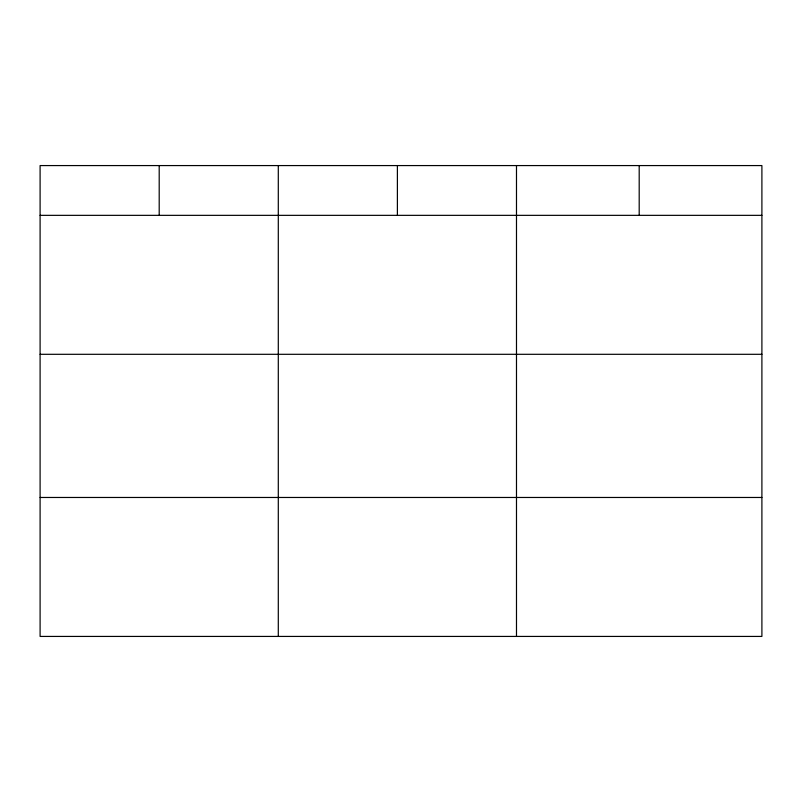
<?xml version="1.0" encoding="UTF-8"?>
<svg xmlns="http://www.w3.org/2000/svg" width="802" height="802" viewBox="0 0 802 802"><rect width="100%" height="100%" fill="white"/><g stroke="black" fill="none" stroke-linecap="round" stroke-linejoin="round"><path stroke-width="1.2" d="M761.9 354.304L761.9 165.573L40.1 165.573L40.1 636.427L761.9 636.427L761.9 354.304L40.1 354.304M40.1 215.347L761.9 215.347M40.1 497.471L761.9 497.471M639.194 165.573L639.194 215.347M516.488 165.573L516.488 636.427M397.391 165.573L397.391 215.347M278.294 165.573L278.294 636.427M159.197 165.573L159.197 215.347"/></g></svg>
